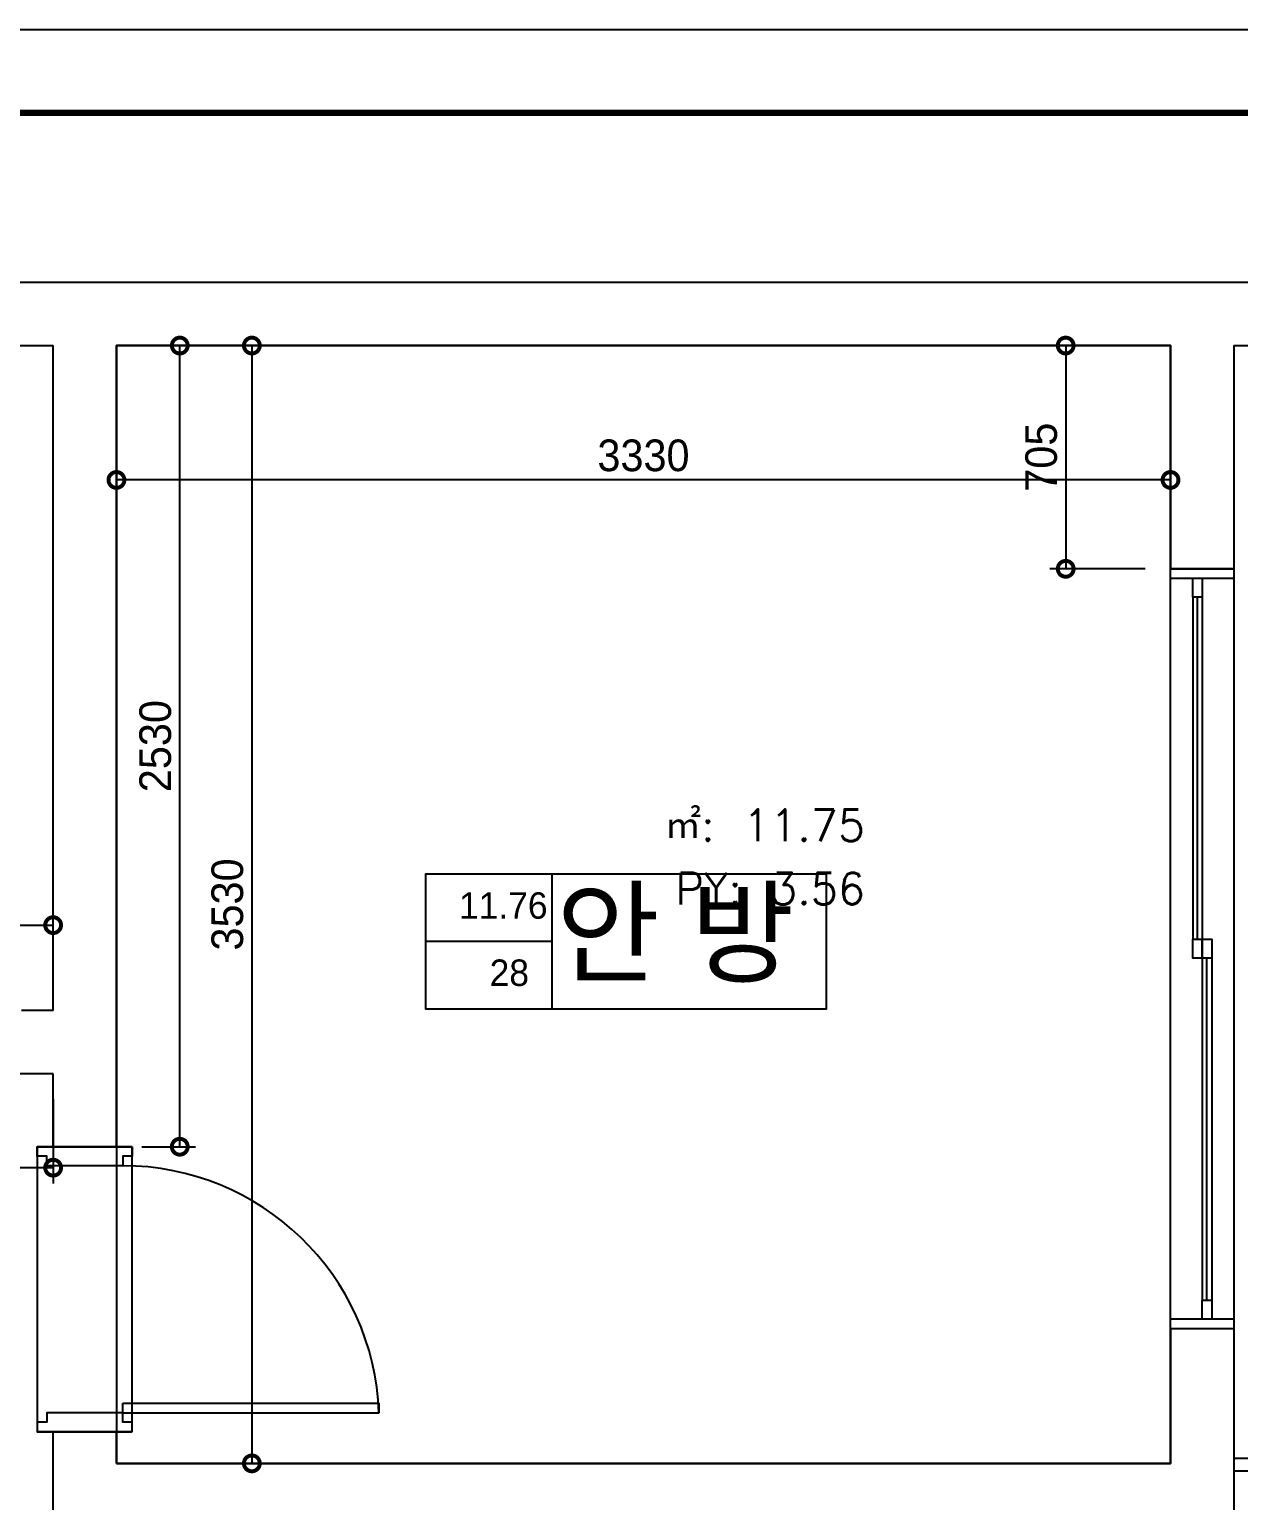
# Model space of a CAD drawing. Header units: inches. Extents: x -192760 to -100777, y -168280 to -114728.
# Drawn here: x -128288 to -124468, y -122526 to -117880 of the extents above; entities that cross this region are included whole.
import ezdxf
from ezdxf.enums import TextEntityAlignment as Align

# ---------------------------------------------------------------- set-up
doc = ezdxf.new("R2010")
doc.units = ezdxf.units.IN
doc.header["$LTSCALE"] = 50
doc.header["$MEASUREMENT"] = 0
for name, color, linetype in [('Layer 1', 7, 'Continuous'), ('TB', 7, 'Continuous'), ('가구', 1, 'Continuous'), ('도면층2', 2, 'Continuous'), ('도면층4', 4, 'Continuous'), ('도면층5', 5, 'Continuous')]:
    doc.layers.add(name, color=color, linetype=linetype)
doc.styles.get("Standard").update_dxf_attribs({"font": 'txt.shx', "bigfont": 'whgtxt.shx'})
doc.styles.add('스타일1', font='HY울릉도M.TTF')
doc.styles.add('휴먼엑스포', font='Expo M.ttf')
doc.dimstyles.new('404040', dxfattribs={"dimscale": 40, "dimtxt": 2.5, "dimasz": 2.5, "dimexe": 1.25, "dimexo": 2, "dimtad": 1, "dimdec": 0, "dimtxsty": '스타일1', "dimblk": 'DOTSMALL', "dimcen": 2.5, "dimclrd": 1, "dimclre": 1, "dimclrt": 2, "dimadec": 0, "dimazin": 0, "dimtfac": 1, "dimtdec": 0, "dimtix": 1, "dimtmove": 0, "dimatfit": 3, "dimldrblk": 'DOTSMALL', "dimfxl": 0, "dimarcsym": 0})

# ---------------------------------------------------------------- blocks, each defined once
blk = doc.blocks.new('_DOTSMALL')
at = {"color": 0, "linetype": 'ByBlock', "const_width": 0.5}
blk.add_lwpolyline([(-0.0625, 0, 1), (0.0625, 0, 1)], format="xyb", close=True, dxfattribs=at)
blk = doc.blocks.new('*D61')
at = {"layer": 'Defpoints', "color": 0}
for p in [(-128212.8, -120708.8), (-129702.8, -120978.5), (-128212.8, -120978.5)]:
    blk.add_point(p, dxfattribs=at)
at = {"layer": '도면층2', "color": 1, "lineweight": -2}
for p, q in [((-129702.8, -120898.5), (-129702.8, -120658.8)), ((-128212.8, -120898.5), (-128212.8, -120658.8)), ((-129702.8, -120708.8), (-128212.8, -120708.8))]:
    blk.add_line(p, q, dxfattribs=at)
at = {"layer": '도면층2', "color": 1, "lineweight": -2, "xscale": 100, "yscale": 100, "zscale": 100, "rotation": 180}
blk.add_blockref('_DOTSMALL', (-129702.8, -120708.8), dxfattribs=at)
at = {"layer": '도면층2', "color": 1, "lineweight": -2, "xscale": 100, "yscale": 100, "zscale": 100}
blk.add_blockref('_DOTSMALL', (-128212.8, -120708.8), dxfattribs=at)
at = {"layer": '도면층2', "color": 2, "insert": (-128957.8, -120631.7), "char_height": 100, "attachment_point": 5, "style": '스타일1'}
blk.add_mtext('1490', dxfattribs=at)
blk = doc.blocks.new('*D63')
at = {"layer": 'Defpoints', "color": 0}
for p in [(-128012.8, -118878.5), (-128012.8, -122408.5), (-127585, -122408.5)]:
    blk.add_point(p, dxfattribs=at)
at = {"layer": '도면층2', "color": 1, "lineweight": -2}
for p, q in [((-127932.8, -118878.5), (-127535, -118878.5)), ((-127585, -118878.5), (-127585, -122408.5)), ((-127932.8, -122408.5), (-127535, -122408.5))]:
    blk.add_line(p, q, dxfattribs=at)
at = {"layer": '도면층2', "color": 1, "lineweight": -2, "xscale": 100, "yscale": 100, "zscale": 100}
for p, rotation in [((-127585, -118878.5), 90), ((-127585, -122408.5), 270)]:
    blk.add_blockref('_DOTSMALL', p, dxfattribs=dict(at, rotation=rotation))
at = {"layer": '도면층2', "color": 2, "insert": (-127662, -120643.5), "char_height": 100, "attachment_point": 5, "rotation": 90, "style": '스타일1'}
blk.add_mtext('3530', dxfattribs=at)
blk = doc.blocks.new('*D64')
at = {"layer": 'Defpoints', "color": 0}
for p in [(-128012.8, -118878.5), (-127812.7, -118878.5), (-128012.8, -121408.5)]:
    blk.add_point(p, dxfattribs=at)
at = {"layer": '도면층2', "color": 1, "lineweight": -2}
for p, q in [((-127932.8, -118878.5), (-127762.7, -118878.5)), ((-127812.7, -121408.5), (-127812.7, -118878.5)), ((-127932.8, -121408.5), (-127762.7, -121408.5))]:
    blk.add_line(p, q, dxfattribs=at)
at = {"layer": '도면층2', "color": 1, "lineweight": -2, "xscale": 100, "yscale": 100, "zscale": 100}
for p, rotation in [((-127812.7, -118878.5), 90), ((-127812.7, -121408.5), 270)]:
    blk.add_blockref('_DOTSMALL', p, dxfattribs=dict(at, rotation=rotation))
at = {"layer": '도면층2', "color": 2, "insert": (-127889.7, -120143.5), "char_height": 100, "attachment_point": 5, "rotation": 90, "style": '스타일1'}
blk.add_mtext('2530', dxfattribs=at)
blk = doc.blocks.new('*D65')
at = {"layer": 'Defpoints', "color": 0}
for p in [(-128012.8, -118878.5), (-124682.8, -118878.5), (-128012.8, -119302.9)]:
    blk.add_point(p, dxfattribs=at)
at = {"layer": '도면층2', "color": 1, "lineweight": -2}
for p, q in [((-128012.8, -118958.5), (-128012.8, -119352.9)), ((-124682.8, -118958.5), (-124682.8, -119352.9)), ((-124682.8, -119302.9), (-128012.8, -119302.9))]:
    blk.add_line(p, q, dxfattribs=at)
at = {"layer": '도면층2', "color": 1, "lineweight": -2, "xscale": 100, "yscale": 100, "zscale": 100, "rotation": 180}
blk.add_blockref('_DOTSMALL', (-128012.8, -119302.9), dxfattribs=at)
at = {"layer": '도면층2', "color": 1, "lineweight": -2, "xscale": 100, "yscale": 100, "zscale": 100}
blk.add_blockref('_DOTSMALL', (-124682.8, -119302.9), dxfattribs=at)
at = {"layer": '도면층2', "color": 2, "insert": (-126347.8, -119225.9), "char_height": 100, "attachment_point": 5, "style": '스타일1'}
blk.add_mtext('3330', dxfattribs=at)
blk = doc.blocks.new('*D66')
at = {"layer": 'Defpoints', "color": 0}
for p in [(-124682.8, -118878.5), (-125013.9, -119583.5), (-124682.8, -119583.5)]:
    blk.add_point(p, dxfattribs=at)
at = {"layer": '도면층2', "color": 1, "lineweight": -2}
for p, q in [((-124762.8, -118878.5), (-125063.9, -118878.5)), ((-125013.9, -118878.5), (-125013.9, -119583.5)), ((-124762.8, -119583.5), (-125063.9, -119583.5))]:
    blk.add_line(p, q, dxfattribs=at)
at = {"layer": '도면층2', "color": 1, "lineweight": -2, "xscale": 100, "yscale": 100, "zscale": 100}
for p, rotation in [((-125013.9, -118878.5), 90), ((-125013.9, -119583.5), 270)]:
    blk.add_blockref('_DOTSMALL', p, dxfattribs=dict(at, rotation=rotation))
at = {"layer": '도면층2', "color": 2, "insert": (-125090.9, -119231), "char_height": 100, "attachment_point": 5, "rotation": 90, "style": '스타일1'}
blk.add_mtext('705', dxfattribs=at)
blk = doc.blocks.new('*D42')
at = {"layer": 'Defpoints', "color": 0}
for p in [(-129702.8, -121178.5), (-128212.8, -121178.5), (-129702.8, -121474.7)]:
    blk.add_point(p, dxfattribs=at)
at = {"layer": '도면층2', "color": 1, "lineweight": -2}
for p, q in [((-129702.8, -121258.5), (-129702.8, -121524.7)), ((-128212.8, -121258.5), (-128212.8, -121524.7)), ((-128212.8, -121474.7), (-129702.8, -121474.7))]:
    blk.add_line(p, q, dxfattribs=at)
at = {"layer": '도면층2', "color": 1, "lineweight": -2, "xscale": 100, "yscale": 100, "zscale": 100, "rotation": 180}
blk.add_blockref('_DOTSMALL', (-129702.8, -121474.7), dxfattribs=at)
at = {"layer": '도면층2', "color": 1, "lineweight": -2, "xscale": 100, "yscale": 100, "zscale": 100}
blk.add_blockref('_DOTSMALL', (-128212.8, -121474.7), dxfattribs=at)
at = {"layer": '도면층2', "color": 2, "insert": (-128957.8, -121397.6), "char_height": 100, "attachment_point": 5, "style": '스타일1'}
blk.add_mtext('1490', dxfattribs=at)
blk = doc.blocks.new('*D77')
at = {"layer": 'Defpoints', "color": 0}
for p in [(-124482.8, -118878.5), (-124114.2, -118878.5), (-124482.8, -128648.5)]:
    blk.add_point(p, dxfattribs=at)
at = {"layer": '도면층2', "color": 1, "lineweight": -2}
for p, q in [((-124402.8, -118878.5), (-124064.2, -118878.5)), ((-124114.2, -128648.5), (-124114.2, -118878.5)), ((-124402.8, -128648.5), (-124064.2, -128648.5))]:
    blk.add_line(p, q, dxfattribs=at)
at = {"layer": '도면층2', "color": 1, "lineweight": -2, "xscale": 100, "yscale": 100, "zscale": 100}
for p, rotation in [((-124114.2, -118878.5), 90), ((-124114.2, -128648.5), 270)]:
    blk.add_blockref('_DOTSMALL', p, dxfattribs=dict(at, rotation=rotation))
at = {"layer": '도면층2', "color": 2, "insert": (-124191.2, -123763.5), "char_height": 100, "attachment_point": 5, "rotation": 90, "style": '스타일1'}
blk.add_mtext('9770', dxfattribs=at)
blk = doc.blocks.new('*D82')
at = {"layer": 'Defpoints', "color": 0}
for p in [(-128559.2, -121178.5), (-128212.8, -121178.5), (-128212.8, -122608.5)]:
    blk.add_point(p, dxfattribs=at)
at = {"layer": '도면층2', "color": 1, "lineweight": -2}
for p, q in [((-128292.8, -121178.5), (-128609.2, -121178.5)), ((-128559.2, -122608.5), (-128559.2, -121178.5)), ((-128292.8, -122608.5), (-128609.2, -122608.5))]:
    blk.add_line(p, q, dxfattribs=at)
at = {"layer": '도면층2', "color": 1, "lineweight": -2, "xscale": 100, "yscale": 100, "zscale": 100}
for p, rotation in [((-128559.2, -121178.5), 90), ((-128559.2, -122608.5), 270)]:
    blk.add_blockref('_DOTSMALL', p, dxfattribs=dict(at, rotation=rotation))
at = {"layer": '도면층2', "color": 2, "insert": (-128636.2, -121893.5), "char_height": 100, "attachment_point": 5, "rotation": 90, "style": '스타일1'}
blk.add_mtext('1430', dxfattribs=at)

msp = doc.modelspace()

# ---------------------------------------------------------------- linework, layer by layer
at = {"layer": 'Layer 1'}
for p, q in [((-123482.8, -122393.5), (-124482.8, -122393.5)), ((-123482.8, -122433.5), (-124482.8, -122433.5))]:
    msp.add_line(p, q, dxfattribs=at)
at = {"layer": 'TB', "const_width": 20.8}
msp.add_lwpolyline([(-137580.9, -129030.3), (-121186.4, -129030.3), (-121186.4, -118143.6), (-137580.9, -118143.6)], close=True, dxfattribs=at)
at = {"layer": '가구'}
msp.add_lwpolyline([(-137898.5, -117880.1), (-120887.7, -117880.1), (-120887.7, -129221.9), (-137898.5, -129221.9)], close=True, dxfattribs=at)
at = {"layer": '도면층2'}
for p, q in [((-129902.8, -118678.5), (-128012.8, -118678.5)), ((-128212.8, -118678.5), (-123282.8, -118678.5)), ((-129702.8, -118878.5), (-128212.8, -118878.5)), ((-128212.8, -120978.5), (-128212.8, -118878.5)), ((-128012.8, -121408.5), (-128012.8, -118878.5)), ((-128012.8, -118878.5), (-124682.8, -118878.5)), ((-124682.8, -118878.5), (-124682.8, -119583.5)), ((-124482.8, -118878.5), (-123482.8, -118878.5)), ((-124482.8, -118878.5), (-124482.8, -119583.5)), ((-124482.8, -119583.5), (-124682.8, -119583.5)), ((-128212.8, -120978.5), (-128312.8, -120978.5)), ((-128212.8, -121178.5), (-128312.8, -121178.5)), ((-128212.8, -121408.5), (-128212.8, -121178.5)), ((-128012.8, -121408.5), (-128212.8, -121408.5)), ((-124682.8, -121983.5), (-124682.8, -122408.5)), ((-124482.8, -121983.5), (-124682.8, -121983.5)), ((-124482.8, -121983.5), (-124482.8, -123023.5)), ((-128212.8, -122608.5), (-128212.8, -122308.5)), ((-128012.8, -122308.5), (-128212.8, -122308.5)), ((-128012.8, -122408.5), (-128012.8, -122308.5)), ((-124682.8, -122408.5), (-128012.8, -122408.5))]:
    msp.add_line(p, q, dxfattribs=at)
msp.add_lwpolyline([(-128012.8, -122408.5), (-124682.8, -122408.5), (-124682.8, -118878.5), (-128012.8, -118878.5)], close=True, dxfattribs=at)
at = {"layer": '도면층4'}
for p, q in [((-124682.8, -121983.5), (-124682.8, -119583.5)), ((-124682.8, -119583.5), (-124482.8, -119583.5)), ((-124482.8, -119583.5), (-124482.8, -121983.5)), ((-124682.8, -119613.5), (-124482.8, -119613.5)), ((-124597.8, -120753.5), (-124597.8, -119673.5)), ((-126636.4, -120972.7), (-126636.4, -120548.2)), ((-126636.4, -120760.4), (-127036.4, -120760.4)), ((-124567.8, -121893.5), (-124567.8, -120813.5)), ((-128262.8, -121408.5), (-128262.8, -122308.5)), ((-127962.8, -121408.5), (-128262.8, -121408.5)), ((-127962.8, -122308.5), (-127962.8, -121408.5)), ((-124482.8, -121953.5), (-124682.8, -121953.5)), ((-124482.8, -121983.5), (-124682.8, -121983.5)), ((-127992.8, -122218.5), (-127183.3, -122218.5)), ((-127992.8, -122248.5), (-127992.8, -122218.5)), ((-127182.8, -122248.5), (-127182.8, -122218.5)), ((-127992.8, -122248.5), (-127182.8, -122248.5)), ((-128262.8, -122308.5), (-127962.8, -122308.5)), ((-127962.8, -122308.5), (-128262.8, -122308.5))]:
    msp.add_line(p, q, dxfattribs=at)
for points in [[(-124582.8, -119673.5), (-124612.8, -119673.5), (-124612.8, -119613.5), (-124582.8, -119613.5)], [(-125769.4, -120548.2), (-127036.4, -120548.2), (-127036.4, -120972.7), (-125769.4, -120972.7)], [(-124582.8, -120813.5), (-124612.8, -120813.5), (-124612.8, -120753.5), (-124582.8, -120753.5)], [(-124552.8, -120813.5), (-124582.8, -120813.5), (-124582.8, -120753.5), (-124552.8, -120753.5)], [(-124552.8, -121953.5), (-124582.8, -121953.5), (-124582.8, -121893.5), (-124552.8, -121893.5)]]:
    msp.add_lwpolyline(points, close=True, dxfattribs=at)
for points in [[(-127962.8, -121408.5), (-127962.8, -121438.5), (-127992.8, -121438.5), (-127992.8, -121468.5), (-128232.8, -121468.5), (-128232.8, -121438.5), (-128262.8, -121438.5), (-128262.8, -121408.5), (-127962.8, -121408.5)], [(-127962.8, -122308.5), (-127962.8, -122278.5), (-127992.8, -122278.5), (-127992.8, -122248.5), (-128232.8, -122248.5), (-128232.8, -122278.5), (-128262.8, -122278.5), (-128262.8, -122308.5), (-127962.8, -122308.5)]]:
    msp.add_lwpolyline(points, dxfattribs=at)
at = {"layer": '도면층5'}
for p, q in [((-124612.8, -119673.5), (-124612.8, -120753.5)), ((-124582.8, -119673.5), (-124582.8, -120753.5)), ((-124582.8, -120813.5), (-124582.8, -121893.5)), ((-124552.8, -120813.5), (-124552.8, -121893.5))]:
    msp.add_line(p, q, dxfattribs=at)
msp.add_arc((-127992.8, -122278.5), 810, 2.1226, 90, dxfattribs=at)

# ---------------------------------------------------------------- texts
at = {"layer": '도면층2'}
msp.add_text('㎡: 11.75', height=100, dxfattribs=at).set_placement((-125647.8, -120443.5), align=Align.RIGHT)
at = {"layer": '도면층2', "color": 7}
msp.add_text('PY: 3.56', height=100, dxfattribs=at).set_placement((-125647.8, -120643.5), align=Align.RIGHT)
at = {"layer": '도면층4', "style": '휴먼엑스포'}
for s, height, p in [('11.76', 83.57, (-126930.5, -120688.6)), ('안 방', 261.16, (-126623.8, -120862.7)), ('28', 83.57, (-126833.8, -120900.8))]:
    msp.add_text(s, height=height, dxfattribs=at).set_placement(p)

# ---------------------------------------------------------------- dimensions: what is measured, and where the dimension line sits
at = {"layer": '도면층2'}
for base, p1, p2, angle, picture, middle in [((-128012.8, -119302.9), (-124682.8, -118878.5), (-128012.8, -118878.5), 180, '*D65', (-126347.8, -119225.9)), ((-127585, -122408.5), (-128012.8, -118878.5), (-128012.8, -122408.5), 90, '*D63', (-127662, -120643.5)), ((-127812.7, -118878.5), (-128012.8, -121408.5), (-128012.8, -118878.5), 90, '*D64', (-127889.7, -120143.5)), ((-125013.9, -119583.5), (-124682.8, -118878.5), (-124682.8, -119583.5), 90, '*D66', (-125090.9, -119231)), ((-124114.2, -118878.5), (-124482.8, -128648.5), (-124482.8, -118878.5), 90, '*D77', (-124191.2, -123763.5)), ((-128212.8, -120708.8), (-129702.8, -120978.5), (-128212.8, -120978.5), 180, '*D61', (-128957.8, -120631.7)), ((-128559.2, -121178.5), (-128212.8, -122608.5), (-128212.8, -121178.5), 90, '*D82', (-128636.2, -121893.5)), ((-129702.8, -121474.7), (-128212.8, -121178.5), (-129702.8, -121178.5), 180, '*D42', (-128957.8, -121397.6))]:
    dim = msp.add_linear_dim(base=base, p1=p1, p2=p2, angle=angle, dimstyle='404040', override={"dimfxl": 2, "dimarcsym": 2}, dxfattribs=at)
    dim.commit()
    dim.dimension.update_dxf_attribs({"geometry": picture, "text_midpoint": middle})

doc.saveas('drawing.dxf')
